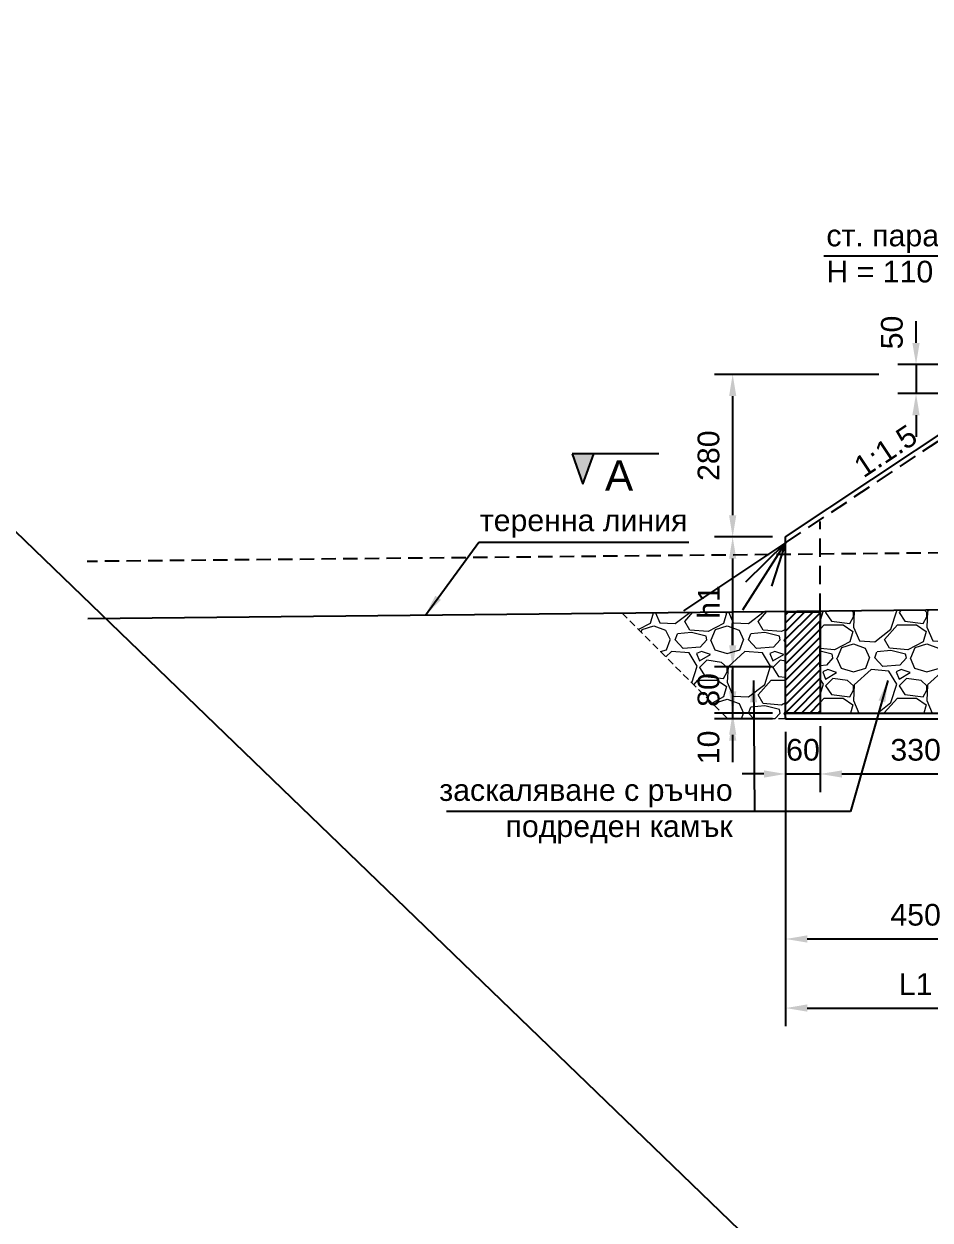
# Model space of a CAD drawing. Header units: centimetres. Extents: x 8495135 to 959133560, y 4530079 to 463453963.
# Drawn here: x 958990396 to 958991964, y 463436167 to 463438237 of the extents above; entities that cross this region are included whole.
import ezdxf
from ezdxf.enums import TextEntityAlignment as Align

# ---------------------------------------------------------------- set-up
doc = ezdxf.new("R2010")
doc.units = ezdxf.units.CM
doc.header["$LTSCALE"] = 0.1
for name, pattern in [('CONTINU', [0]), ('DASHED', [0.75, 0.5, -0.25]), ('HIDDEN', [9.525, 6.35, -3.175])]:
    doc.linetypes.add(name, pattern=pattern)
for name, color, linetype in [('br_dimension', 1, 'Continuous'), ('br_hatch_dark', 8, 'Continuous'), ('br_hatch_tumen', 8, 'Continuous'), ('br_view_yellow', 2, 'Continuous'), ('hatch', 253, 'Continuous'), ('hatch_line', 8, 'Continuous'), ('Kustendilska voda', 12, 'Continuous')]:
    doc.layers.add(name, color=color, linetype=linetype)
doc.layers.add('golemi syoryjenia', color=161, linetype='Continuous', lineweight=35)
doc.layers.add('niv', color=253, linetype='Continuous', lineweight=15)
doc.styles.add('1-50 cm', font='arial.ttf', dxfattribs={"height": 12.5})
doc.styles.add('MM 1 to 150', font='arial.ttf', dxfattribs={"height": 37.5})
doc.styles.add('MM_ARIAL', font='arial.ttf')
doc.dimstyles.new('MM DIM 1 to 150', dxfattribs={"dimscale": 15, "dimtxt": 2.5, "dimasz": 2.5, "dimexe": 2.1, "dimexo": 1.5, "dimgap": 1.5, "dimtad": 1, "dimdec": 0, "dimdsep": 46, "dimtxsty": 'MM_ARIAL', "dimcen": 3, "dimclrd": 1, "dimclre": 1, "dimclrt": 7, "dimaunit": 2, "dimadec": 1, "dimazin": 0, "dimtp": 100, "dimtm": 3, "dimtfac": 1, "dimtdec": 0, "dimtix": 1, "dimtmove": 0, "dimatfit": 3, "dimfxl": 0, "dimtolj": 1, "dimtzin": 0, "dimarcsym": 0})

# ---------------------------------------------------------------- blocks, each defined once
blk = doc.blocks.new('*D27')
at = {"layer": 'br_dimension', "color": 1, "lineweight": -2, "transparency": 16777216}
for p, q in [((958991714.4, 463437011.9), (958991714.4, 463436622)), ((958992164.4, 463436676), (958992164.4, 463436685)), ((958992126.9, 463436653.5), (958991751.9, 463436653.5))]:
    blk.add_line(p, q, dxfattribs=at)
at = {"layer": 'br_dimension', "color": 1, "transparency": 16777216}
for points in [[(958991751.9, 463436659.8), (958991751.9, 463436647.3), (958991714.4, 463436653.5)], [(958992126.9, 463436659.8), (958992126.9, 463436647.3), (958992164.4, 463436653.5)]]:
    blk.add_solid(points, dxfattribs=at)
at = {"layer": 'br_dimension', "color": 7, "transparency": 16777216, "insert": (958991939.4, 463436695.2), "char_height": 37.5, "attachment_point": 5, "style": 'MM_ARIAL'}
blk.add_mtext('\\A1;450', dxfattribs=at)
blk = doc.blocks.new('*D12')
at = {"layer": 'br_dimension', "color": 1, "lineweight": -2, "transparency": 16777216}
for p, q in [((958991940.1, 463437685.1), (958991940.1, 463437722.6)), ((958992116.9, 463437647.6), (958991908.6, 463437647.6)), ((958991940.1, 463437647.6), (958991940.1, 463437597.5)), ((958992116.9, 463437597.5), (958991908.6, 463437597.5)), ((958991940.1, 463437560), (958991940.1, 463437522.5))]:
    blk.add_line(p, q, dxfattribs=at)
at = {"layer": 'br_dimension', "color": 1, "transparency": 16777216}
for points in [[(958991933.8, 463437685.1), (958991946.3, 463437685.1), (958991940.1, 463437647.6)], [(958991933.8, 463437560), (958991946.3, 463437560), (958991940.1, 463437597.5)]]:
    blk.add_solid(points, dxfattribs=at)
at = {"layer": 'br_dimension', "color": 7, "transparency": 16777216, "insert": (958991898.5, 463437703.1), "char_height": 37.5, "attachment_point": 5, "rotation": 90, "style": 'MM_ARIAL'}
blk.add_mtext('\\A1;50', dxfattribs=at)
blk = doc.blocks.new('*D29')
at = {"layer": 'br_dimension', "color": 1, "lineweight": -2, "transparency": 16777216}
for p, q in [((958991691.9, 463437349.2), (958991591.2, 463437349.2)), ((958991622.7, 463437311.7), (958991622.7, 463437161.9)), ((958991691.9, 463437124.4), (958991591.2, 463437124.4))]:
    blk.add_line(p, q, dxfattribs=at)
at = {"layer": 'br_dimension', "color": 1, "transparency": 16777216}
for points in [[(958991616.5, 463437311.7), (958991629, 463437311.7), (958991622.7, 463437349.2)], [(958991616.5, 463437161.9), (958991629, 463437161.9), (958991622.7, 463437124.4)]]:
    blk.add_solid(points, dxfattribs=at)
at = {"layer": 'br_dimension', "color": 7, "transparency": 16777216, "insert": (958991581.4, 463437236.8), "char_height": 37.5, "attachment_point": 5, "rotation": 90, "style": 'MM_ARIAL'}
blk.add_mtext('\\A1;h1', dxfattribs=at)
blk = doc.blocks.new('*D30')
at = {"layer": 'br_dimension', "color": 1, "lineweight": -2, "transparency": 16777216}
for p, q in [((958991622.7, 463437161.9), (958991622.7, 463437199.4)), ((958991600.2, 463437124.4), (958991591.2, 463437124.4)), ((958991622.7, 463437124.4), (958991622.7, 463437044.4)), ((958991691.9, 463437044.4), (958991591.2, 463437044.4)), ((958991622.7, 463437006.9), (958991622.7, 463436969.4))]:
    blk.add_line(p, q, dxfattribs=at)
at = {"layer": 'br_dimension', "color": 1, "transparency": 16777216}
for points in [[(958991616.5, 463437161.9), (958991629, 463437161.9), (958991622.7, 463437124.4)], [(958991616.5, 463437006.9), (958991629, 463437006.9), (958991622.7, 463437044.4)]]:
    blk.add_solid(points, dxfattribs=at)
at = {"layer": 'br_dimension', "color": 7, "transparency": 16777216, "insert": (958991581.1, 463437084.4), "char_height": 37.5, "attachment_point": 5, "rotation": 90, "style": 'MM_ARIAL'}
blk.add_mtext('\\A1;80', dxfattribs=at)
blk = doc.blocks.new('*D13')
at = {"layer": 'br_dimension', "color": 1, "lineweight": -2, "transparency": 16777216}
for p, q in [((958991622.7, 463437081.9), (958991622.7, 463437119.4)), ((958991600.2, 463437044.4), (958991591.2, 463437044.4)), ((958991691.9, 463437034.4), (958991591.2, 463437034.4)), ((958991622.7, 463437044.4), (958991622.7, 463437034.4)), ((958991622.7, 463436996.9), (958991622.7, 463436959.4))]:
    blk.add_line(p, q, dxfattribs=at)
at = {"layer": 'br_dimension', "color": 1, "transparency": 16777216}
for points in [[(958991616.5, 463437081.9), (958991629, 463437081.9), (958991622.7, 463437044.4)], [(958991616.5, 463436996.9), (958991629, 463436996.9), (958991622.7, 463437034.4)]]:
    blk.add_solid(points, dxfattribs=at)
at = {"layer": 'br_dimension', "color": 7, "transparency": 16777216, "insert": (958991581.1, 463436985.1), "char_height": 37.5, "attachment_point": 5, "rotation": 90, "style": 'MM_ARIAL'}
blk.add_mtext('\\A1;10', dxfattribs=at)
blk = doc.blocks.new('*D31')
at = {"layer": 'br_dimension', "color": 1, "lineweight": -2, "transparency": 16777216}
for p, q in [((958991875.6, 463437630.5), (958991591.2, 463437630.5)), ((958991622.7, 463437593), (958991622.7, 463437386.7)), ((958991691.9, 463437349.2), (958991591.2, 463437349.2))]:
    blk.add_line(p, q, dxfattribs=at)
at = {"layer": 'br_dimension', "color": 1, "transparency": 16777216}
for points in [[(958991616.5, 463437593), (958991629, 463437593), (958991622.7, 463437630.5)], [(958991616.5, 463437386.7), (958991629, 463437386.7), (958991622.7, 463437349.2)]]:
    blk.add_solid(points, dxfattribs=at)
at = {"layer": 'br_dimension', "color": 7, "transparency": 16777216, "insert": (958991581.1, 463437489.9), "char_height": 37.5, "attachment_point": 5, "rotation": 90, "style": 'MM_ARIAL'}
blk.add_mtext('\\A1;280', dxfattribs=at)
blk = doc.blocks.new('*D145')
at = {"layer": 'golemi syoryjenia', "color": 1, "lineweight": -2, "transparency": 16777216}
for p, q in [((958991714.4, 463436743.2), (958991714.4, 463436502.5)), ((958992164.4, 463436743.2), (958992164.4, 463436502.5)), ((958991751.9, 463436534), (958992126.9, 463436534))]:
    blk.add_line(p, q, dxfattribs=at)
at = {"layer": 'golemi syoryjenia', "color": 1, "transparency": 16777216}
for points in [[(958991751.9, 463436540.3), (958991751.9, 463436527.8), (958991714.4, 463436534)], [(958992126.9, 463436540.3), (958992126.9, 463436527.8), (958992164.4, 463436534)]]:
    blk.add_solid(points, dxfattribs=at)
at = {"layer": 'golemi syoryjenia', "color": 7, "transparency": 16777216, "insert": (958991939.4, 463436575.3), "char_height": 37.5, "attachment_point": 5, "style": 'MM_ARIAL'}
blk.add_mtext('\\A1;L1', dxfattribs=at)
blk = doc.blocks.new('*U149')
at = {"linetype": 'CONTINU', "ltscale": 0.5}
blk.add_hatch(color=256, dxfattribs=at).paths.add_polyline_path([(-131.2, -52.5), (-150, 0), (-112.5, 0)])
at = {"ltscale": 0.5}
blk.add_line((0, 0), (-150, 0), dxfattribs=at)
at = {"lineweight": -3, "ltscale": 0.5}
for p, q in [((-150, 0), (-131.2, -52.5)), ((-131.2, -52.5), (-112.5, 0))]:
    blk.add_line(p, q, dxfattribs=at)
at = {"color": 7, "ltscale": 0.5, "style": '1-50 cm'}
blk.add_attdef('1', text='', height=52.5, dxfattribs=at).set_placement((-68.6, -37.6), align=Align.MIDDLE_CENTER)
blk = doc.blocks.new('*D150')
at = {"layer": 'br_dimension', "color": 1, "lineweight": -2, "transparency": 16777216}
for p, q in [((958991714.4, 463437011.9), (958991714.4, 463436907.6)), ((958991774.4, 463437021.9), (958991774.4, 463436907.6)), ((958991676.9, 463436939.1), (958991639.4, 463436939.1)), ((958991714.4, 463436939.1), (958991774.4, 463436939.1)), ((958991811.9, 463436939.1), (958991849.4, 463436939.1))]:
    blk.add_line(p, q, dxfattribs=at)
at = {"layer": 'br_dimension', "color": 1, "transparency": 16777216}
for points in [[(958991676.9, 463436945.3), (958991676.9, 463436932.8), (958991714.4, 463436939.1)], [(958991811.9, 463436945.3), (958991811.9, 463436932.8), (958991774.4, 463436939.1)]]:
    blk.add_solid(points, dxfattribs=at)
at = {"layer": 'br_dimension', "color": 7, "transparency": 16777216, "insert": (958991744.4, 463436980.7), "char_height": 37.5, "attachment_point": 5, "style": 'MM_ARIAL'}
blk.add_mtext('\\A1;60', dxfattribs=at)
blk = doc.blocks.new('*D151')
at = {"layer": 'br_dimension', "color": 1, "lineweight": -2, "transparency": 16777216}
for p, q in [((958992104.4, 463437021.9), (958992104.4, 463436907.6)), ((958991774.4, 463436999.4), (958991774.4, 463436907.6)), ((958991811.9, 463436939.1), (958992066.9, 463436939.1))]:
    blk.add_line(p, q, dxfattribs=at)
at = {"layer": 'br_dimension', "color": 1, "transparency": 16777216}
for points in [[(958991811.9, 463436945.3), (958991811.9, 463436932.8), (958991774.4, 463436939.1)], [(958992066.9, 463436945.3), (958992066.9, 463436932.8), (958992104.4, 463436939.1)]]:
    blk.add_solid(points, dxfattribs=at)
at = {"layer": 'br_dimension', "color": 7, "transparency": 16777216, "insert": (958991939.4, 463436980.7), "char_height": 37.5, "attachment_point": 5, "style": 'MM_ARIAL'}
blk.add_mtext('\\A1;330', dxfattribs=at)

msp = doc.modelspace()

# ---------------------------------------------------------------- hatches: boundary and pattern name
at = {"layer": 'hatch'}
h = msp.add_hatch(dxfattribs=at)
h.set_pattern_fill('_USER,_I', color=256, scale=10, angle=45, style=2, pattern_type=0)
h.set_pattern_definition([(45, (958991374.413, 463437044.379), (-7.07107, 7.07107), [])])
h.paths.add_polyline_path([(958991714.41, 463437044.38), (958991774.41, 463437044.38), (958991774.45, 463437220.29), (958991714.45, 463437220.13)])
at = {"layer": 'niv'}
h = msp.add_hatch(dxfattribs=at)
h.set_pattern_fill('GRAVEL', color=256, scale=5, style=2)
h.set_pattern_definition([(228.0127875, (950484736.021, 458887395.648), (-1016.00000008, -1142.999999929), [17.086072, -1691.524182]), (184.969741, (950484724.591, 458887382.9476), (1523.999999397, 127.000007235), [29.320236, -2902.7024447]), (132.5104471, (950484695.381, 458887380.4076), (1270.0000005364, -1396.999999512), [20.674076, -2046.7361397]), (267.273689, (950484645.851, 458887348.6576), (127.000000266, 2539.9999999867), [26.700226, -2643.3218713]), (292.83365418, (950484644.581, 458887321.9876), (-635.000000053, 1523.9999999778), [26.181685, -2591.9903873]), (357.273689, (950484654.741, 458887297.8576), (-2539.9999999867, 127.000000266), [26.700226, -2643.3218713]), (37.69424047, (950484681.411, 458887296.5876), (-1650.9999999268, -1270.000000095), [35.309683, -3495.6557657]), (72.25532837, (950484709.351, 458887318.1776), (889.000000239, 2793.999999924), [33.335976, -3300.2628301]), (121.42956562, (950484719.511, 458887349.9276), (-1016.000000144, 1650.9999999113), [26.79065, -2652.277285]), (175.2363583, (950484705.541, 458887372.788), (1396.99999998, -127.00000022), [30.585664, -1498.6968475]), (222.3974378, (950484675.061, 458887375.3276), (-1523.9999999512, -1397.0000000532), [39.553896, -3915.8386256]), (138.81407483, (950484771.581, 458887347.388), (-888.999999947, 762.000000062), [13.500227, -1336.5282912]), (171.4692344, (950484761.421, 458887356.2776), (1651.0000000445, -253.999999712), [25.684099, -2542.7319499]), (225, (950484736.02, 458887360.09), (-2e-14, -127), [17.960467, -161.6446554]), (203.19859051, (950484727.131, 458887375.328), (635.000000017, 253.999999955), [9.672066, -957.5311184]), (291.8014095, (950484718.24, 458887371.518), (-127.000000027, 380.99999999), [13.678281, -670.2376495]), (30.96375653, (950484723.32, 458887358.818), (381.00000001, 253.999999986), [22.215983, -718.3149076]), (161.5650512, (950484742.37, 458887370.248), (254, -126.99999999), [16.064357, -385.5449058]), (16.38954033, (950484644.581, 458887371.5176), (1270, 381), [22.5044, -2227.9413336]), (70.34617594, (950484666.171, 458887377.8676), (-508.0000000465, -1396.9999999835), [18.879947, -1869.1107839]), (293.19859051, (950484742.371, 458887395.648), (-253.999999956, 635.000000018), [19.344005, -947.8591794]), (343.61045967, (950484749.991, 458887377.8676), (-1270.0000000266, 380.999999911), [22.5044, -2227.9413336]), (339.44395478, (950484644.581, 458887292.778), (-635, 254), [21.70176, -1063.3867157]), (294.7751406, (950484664.901, 458887285.158), (-635.000000756, 1396.999999656), [18.183606, -1800.179669]), (66.80140949, (950484743.641, 458887268.648), (253.99999996, 635.000000016), [19.344005, -947.8591794]), (17.35402464, (950484751.261, 458887286.4276), (-1650.999999967, -508.0000001066), [21.289137, -2107.618799]), (69.44395478, (950484681.411, 458887268.648), (-254.000000004, -634.999999998), [10.85088, -1074.2375957]), (101.30993247, (950484736.02, 458887268.648), (-127, 508), [6.47573, -641.0997482]), (165.96375653, (950484734.75, 458887274.998), (381, -127), [26.181685, -497.4527295]), (186.00900596, (950484709.351, 458887281.3476), (1269.9999999933, 127.0000000665), [24.26335, -2402.0682432]), (303.69006753, (950484723.32, 458887347.388), (-127.00000002, 253.99999999), [18.316194, -439.588818]), (353.15722659, (950484733.481, 458887332.1476), (2159.0000000133, -253.999999887), [31.977838, -3165.8004533]), (60.9453959, (950484765.231, 458887328.338), (-508.000000014, -888.999999992), [13.075412, -1294.4696159]), (90, (950484771.58, 458887339.77), (-127, 127), [7.62, -119.38]), (120.25643716, (950484706.811, 458887285.158), (507.999999938, -889.0000000355), [17.643348, -1746.6970387]), (48.0127875, (950484697.921, 458887300.398), (1016.000000084, 1142.9999999255), [34.172144, -1674.43811]), (0, (950484720.78, 458887325.8), (127, 127), [33.02, -93.98]), (325.3048465, (950484753.801, 458887325.7976), (1270.000000481, -888.999999313), [20.080478, -1987.9658362]), (254.0546041, (950484770.311, 458887314.368), (-126.99999999, -508.000000002), [18.491454, -906.082502]), (207.64597536, (950484765.231, 458887296.5876), (-2413.0000000887, -1269.9999998315), [30.107255, -2980.6232211]), (175.42607874, (950484738.561, 458887282.6176), (-1651, 127), [31.851473, -3153.2923228])])
h.paths.add_polyline_path([(958991431.24, 463437217.58), (958991714.41, 463437220.41), (958991714.41, 463437034.41), (958991614.41, 463437034.41)])
h = msp.add_hatch(dxfattribs=at)
h.set_pattern_fill('GRAVEL', color=256, scale=5, style=2)
h.set_pattern_definition([(228.0127875, (950484573.519, 458887491.231), (-1016.00000008, -1142.999999929), [17.086072, -1691.524182]), (184.969741, (950484562.089, 458887478.531), (1523.999999397, 127.000007235), [29.320236, -2902.7024447]), (132.5104471, (950484532.879, 458887475.991), (1270.0000005364, -1396.999999512), [20.674076, -2046.7361397]), (267.273689, (950484483.349, 458887444.241), (127.000000266, 2539.9999999867), [26.700226, -2643.3218713]), (292.83365418, (950484482.079, 458887417.571), (-635.000000053, 1523.9999999778), [26.181685, -2591.9903873]), (357.273689, (950484492.239, 458887393.441), (-2539.9999999867, 127.000000266), [26.700226, -2643.3218713]), (37.69424047, (950484518.909, 458887392.171), (-1650.9999999268, -1270.000000095), [35.309683, -3495.6557657]), (72.25532837, (950484546.849, 458887413.761), (889.000000239, 2793.999999924), [33.335976, -3300.2628301]), (121.42956562, (950484557.009, 458887445.511), (-1016.000000144, 1650.9999999113), [26.79065, -2652.277285]), (175.2363583, (950484543.039, 458887468.371), (1396.99999998, -127.00000022), [30.585664, -1498.6968475]), (222.3974378, (950484512.559, 458887470.911), (-1523.9999999512, -1397.0000000532), [39.553896, -3915.8386256]), (138.81407483, (950484609.079, 458887442.971), (-888.999999947, 762.000000062), [13.500227, -1336.5282912]), (171.4692344, (950484598.919, 458887451.861), (1651.0000000445, -253.999999712), [25.684099, -2542.7319499]), (225, (950484573.52, 458887455.67), (-2e-14, -127), [17.960467, -161.6446554]), (203.19859051, (950484564.629, 458887470.911), (635.000000017, 253.999999955), [9.672066, -957.5311184]), (291.8014095, (950484555.739, 458887467.1), (-127.000000027, 380.99999999), [13.678281, -670.2376495]), (30.96375653, (950484560.819, 458887454.401), (381.00000001, 253.999999986), [22.215983, -718.3149076]), (161.5650512, (950484579.87, 458887465.83), (254, -126.99999999), [16.064357, -385.5449058]), (16.38954033, (950484482.079, 458887467.101), (1270, 381), [22.5044, -2227.9413336]), (70.34617594, (950484503.669, 458887473.451), (-508.0000000465, -1396.9999999835), [18.879947, -1869.1107839]), (293.19859051, (950484579.869, 458887491.231), (-253.999999956, 635.000000018), [19.344005, -947.8591794]), (343.61045967, (950484587.489, 458887473.451), (-1270.0000000266, 380.999999911), [22.5044, -2227.9413336]), (339.44395478, (950484482.079, 458887388.361), (-635, 254), [21.70176, -1063.3867157]), (294.7751406, (950484502.399, 458887380.741), (-635.000000756, 1396.999999656), [18.183606, -1800.179669]), (66.80140949, (950484581.139, 458887364.231), (253.99999996, 635.000000016), [19.344005, -947.8591794]), (17.35402464, (950484588.759, 458887382.011), (-1650.999999967, -508.0000001066), [21.289137, -2107.618799]), (69.44395478, (950484518.909, 458887364.231), (-254.000000004, -634.999999998), [10.85088, -1074.2375957]), (101.30993247, (950484573.52, 458887364.23), (-127, 508), [6.47573, -641.0997482]), (165.96375653, (950484572.25, 458887370.58), (381, -127), [26.181685, -497.4527295]), (186.00900596, (950484546.849, 458887376.931), (1269.9999999933, 127.0000000665), [24.26335, -2402.0682432]), (303.69006753, (950484560.82, 458887442.97), (-127.00000002, 253.99999999), [18.316194, -439.588818]), (353.15722659, (950484570.979, 458887427.731), (2159.0000000133, -253.999999887), [31.977838, -3165.8004533]), (60.9453959, (950484602.729, 458887423.921), (-508.000000014, -888.999999992), [13.075412, -1294.4696159]), (90, (950484609.08, 458887435.35), (-127, 127), [7.62, -119.38]), (120.25643716, (950484544.309, 458887380.741), (507.999999938, -889.0000000355), [17.643348, -1746.6970387]), (48.0127875, (950484535.419, 458887395.981), (1016.000000084, 1142.9999999255), [34.172144, -1674.43811]), (0, (950484558.28, 458887421.38), (127, 127), [33.02, -93.98]), (325.3048465, (950484591.299, 458887421.381), (1270.000000481, -888.999999313), [20.080478, -1987.9658362]), (254.0546041, (950484607.809, 458887409.951), (-126.99999999, -508.000000002), [18.491454, -906.082502]), (207.64597536, (950484602.729, 458887392.171), (-2413.0000000887, -1269.9999998315), [30.107255, -2980.6232211]), (175.42607874, (950484576.059, 458887378.201), (-1651, 127), [31.851473, -3153.2923228])])
h.paths.add_polyline_path([(958991774.41, 463437220.51), (958991774.41, 463437124.41), (958991774.41, 463437044.41), (958992104.41, 463437044.41), (958992104.41, 463437223.81)])

# ---------------------------------------------------------------- linework, layer by layer
at = {"layer": 'br_dimension', "color": 1, "linetype": 'HIDDEN', "ltscale": 50}
msp.add_line((958991774.41, 463437124.41), (958991774.41, 463437375.86), dxfattribs=at)
at = {"layer": 'br_dimension'}
for p, q in [((958991714.41, 463437339.19), (958991537.85, 463437221.48)), ((958992164.42, 463437224.41), (958990506.41, 463437207.83))]:
    msp.add_line(p, q, dxfattribs=at)
at = {"layer": 'br_hatch_dark', "linetype": 'HIDDEN', "ltscale": 50}
msp.add_line((958991714.41, 463437339.19), (958992139.41, 463437622.52), dxfattribs=at)
at = {"layer": 'br_hatch_tumen'}
msp.add_line((958986300.72, 463441293.7), (958999645.36, 463428425.07), dxfattribs=at)
at = {"layer": 'br_view_yellow'}
for p, q in [((958991714.41, 463437349.19), (958992139.41, 463437632.52)), ((958991714.41, 463437034.41), (958991714.41, 463437349.19)), ((958991714.41, 463437044.41), (958995614.41, 463437044.41)), ((958991714.41, 463437034.41), (958995614.41, 463437034.41))]:
    msp.add_line(p, q, dxfattribs=at)
msp.add_lwpolyline([(958991714.41, 463437219.91), (958991774.41, 463437219.91), (958991774.41, 463437044.41), (958991714.41, 463437044.41)], close=True, dxfattribs=at)
at = {"layer": 'hatch_line'}
for q in [(958991639.48, 463437222.5), (958991644.76, 463437271.1), (958991690.15, 463437264.1)]:
    msp.add_line((958991714.41, 463437339.19), q, dxfattribs=at)
at = {"layer": 'Kustendilska voda', "color": 1, "linetype": 'DASHED', "ltscale": 500}
msp.add_line((958996748.18, 463437369.25), (958990505.42, 463437306.83), dxfattribs=at)
at = {"layer": 'niv', "linetype": 'DASHED', "ltscale": 250}
for p in [(958991431.24, 463437217.58), (958991714.41, 463437034.41)]:
    msp.add_line(p, (958991614.41, 463437034.41), dxfattribs=at)

# ---------------------------------------------------------------- block references
at = {"layer": 'br_dimension'}
msp.add_blockref('*U149', (958991494.72, 463437493.13), dxfattribs=at).add_auto_attribs({'1': 'A'})

# ---------------------------------------------------------------- texts
at = {"layer": 'br_view_yellow', "char_height": 37.5, "style": 'MM 1 to 150'}
for s, insert, width, attachment_point in [('ст. парапет\\PH = 110 см', (958991784.96, 463437889.69), 276.5689, 1), ('теренна линия', (958991185.08, 463437396.76), 359.3452, 1), ('заскаляване с ръчно подреден камък', (958991622.77, 463436930.01), 513.6937, 3)]:
    msp.add_mtext(s, dxfattribs=dict(at, insert=insert, width=width, attachment_point=attachment_point))
at = {"layer": 'br_view_yellow', "insert": (958991828.35, 463437481.43), "char_height": 37.5, "width": 81.5057, "attachment_point": 1, "rotation": 33.70427, "style": 'MM 1 to 150'}
msp.add_mtext('1:1.5', dxfattribs=at)

# ---------------------------------------------------------------- dimensions: what is measured, and where the dimension line sits
at = {"layer": 'br_dimension', "color": 1}
for base, p1, p2, picture, middle in [((958991940.1, 463437597.52), (958992139.41, 463437647.62), (958992139.41, 463437597.52), '*D12', (958991898.45, 463437703.1)), ((958991622.73, 463437034.41), (958991622.73, 463437044.41), (958991714.41, 463437034.41), '*D13', (958991581.08, 463436985.1))]:
    dim = msp.add_linear_dim(base=base, p1=p1, p2=p2, angle=90, dimstyle='MM DIM 1 to 150', override={"dimtmove": 2}, dxfattribs=at)
    dim.commit()
    dim.dimension.update_dxf_attribs({"geometry": picture, "text_midpoint": middle, "dimtype": 160})
dim = msp.add_linear_dim(base=(958991622.73, 463437349.19), p1=(958991898.07, 463437630.52), p2=(958991714.41, 463437349.19), angle=90, dimstyle='MM DIM 1 to 150', override={"dimrnd": 5}, dxfattribs=at)
dim.commit()
dim.dimension.update_dxf_attribs({"geometry": '*D31', "text_midpoint": (958991581.08, 463437489.86)})
dim = msp.add_linear_dim(base=(958991622.73, 463437124.41), p1=(958991714.41, 463437349.19), p2=(958991714.41, 463437124.41), angle=90, text='h1', dimstyle='MM DIM 1 to 150', dxfattribs=at)
dim.commit()
dim.dimension.update_dxf_attribs({"geometry": '*D29', "text_midpoint": (958991581.4, 463437236.8)})
dim = msp.add_linear_dim(base=(958991622.73, 463437044.41), p1=(958991622.73, 463437124.41), p2=(958991714.41, 463437044.41), angle=90, dimstyle='MM DIM 1 to 150', dxfattribs=at)
dim.commit()
dim.dimension.update_dxf_attribs({"geometry": '*D30', "text_midpoint": (958991581.08, 463437084.41)})
at = {"layer": 'br_dimension'}
for base, p1, p2, picture, middle in [((958991774.41, 463436939.06), (958991714.41, 463437034.41), (958991774.41, 463437044.41), '*D150', (958991744.41, 463436980.71)), ((958992104.41, 463436939.06), (958991774.41, 463437021.91), (958992104.41, 463437044.41), '*D151', (958991939.41, 463436980.72))]:
    dim = msp.add_linear_dim(base=base, p1=p1, p2=p2, dimstyle='MM DIM 1 to 150', dxfattribs=at)
    dim.commit()
    dim.dimension.update_dxf_attribs({"geometry": picture, "text_midpoint": middle})
at = {"layer": 'br_dimension', "color": 1}
dim = msp.add_linear_dim(base=(958991714.41, 463436653.51), p1=(958992164.41, 463436653.51), p2=(958991714.41, 463437034.41), dimstyle='MM DIM 1 to 150', dxfattribs=at)
dim.commit()
dim.dimension.update_dxf_attribs({"geometry": '*D27', "text_midpoint": (958991939.41, 463436695.15)})
at = {"layer": 'golemi syoryjenia'}
dim = msp.add_linear_dim(base=(958992164.41, 463436534.02), p1=(958991714.41, 463436765.73), p2=(958992164.41, 463436765.73), text='L1', dimstyle='MM DIM 1 to 150', dxfattribs=at)
dim.commit()
dim.dimension.update_dxf_attribs({"geometry": '*D145', "text_midpoint": (958991939.41, 463436575.35)})

# ---------------------------------------------------------------- leaders
at = {"layer": 'br_dimension'}
for points in [[(958992159.41, 463437725.98), (958992081.74, 463437834.99), (958991780.36, 463437834.99)], [(958991090.78, 463437213.68), (958991183.32, 463437340.3), (958991546.77, 463437340.3)], [(958991658.55, 463437100.64), (958991660.54, 463436874), (958991127.33, 463436874)], [(958991891.3, 463437100.64), (958991826.69, 463436874), (958991293.48, 463436874)]]:
    msp.add_leader(points, dimstyle='MM DIM 1 to 150', override={"dimgap": 1.5, "dimtad": 0}, dxfattribs=at)

doc.saveas('drawing.dxf')
